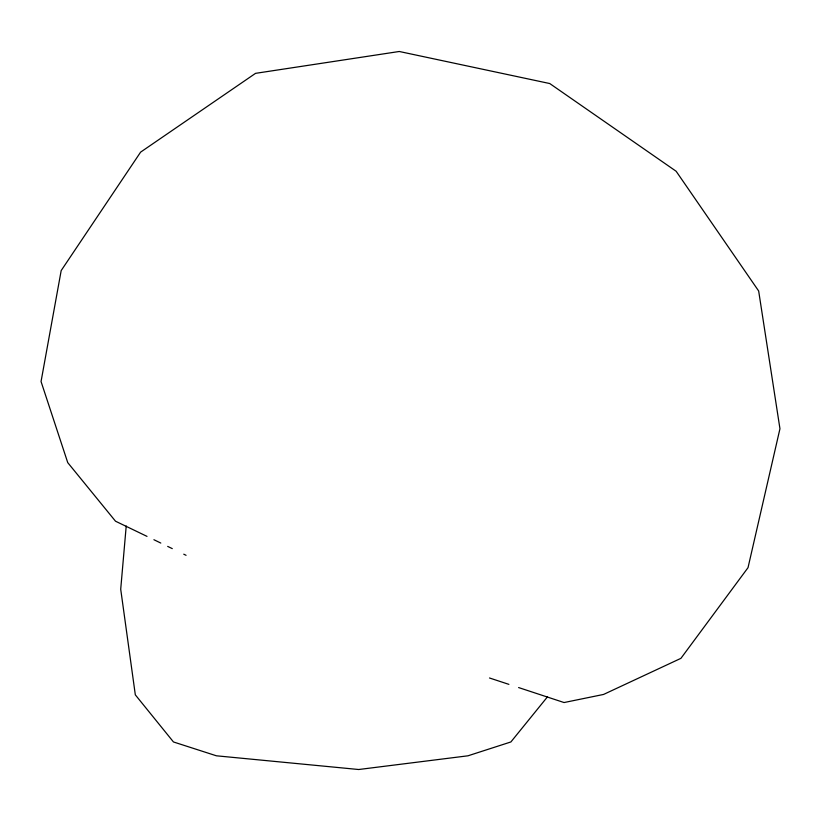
<?xml version="1.0" encoding="UTF-8"?>
<svg xmlns="http://www.w3.org/2000/svg" width="821" height="821" viewBox="0 0 821 821"><rect width="100%" height="100%" fill="white"/><g stroke="black" fill="none" stroke-linecap="round" stroke-linejoin="round"><path stroke-width="1.23" d="M126.218 525.984L120.708 589.242L135.321 694.843L173.467 741.958L216.416 755.802L358.695 769.513L467.991 755.802L510.888 741.958L547.494 696.813M489.501 677.982L508.907 684.365M518.605 687.557L564.068 702.54L603.568 694.443L680.927 658.339L748.023 567.67L779.95 428.736L758.666 290.993L676.145 171.261L549.742 83.537L399.263 51.487L255.547 73.346L140.607 152.142L61.185 270.571L41.05 381.539L67.743 462.634L115.504 521.202L147.01 536.38M153.907 539.715L160.793 543.061M167.679 546.396L172.277 548.623M183.76 554.185L186.059 555.304"/></g></svg>
